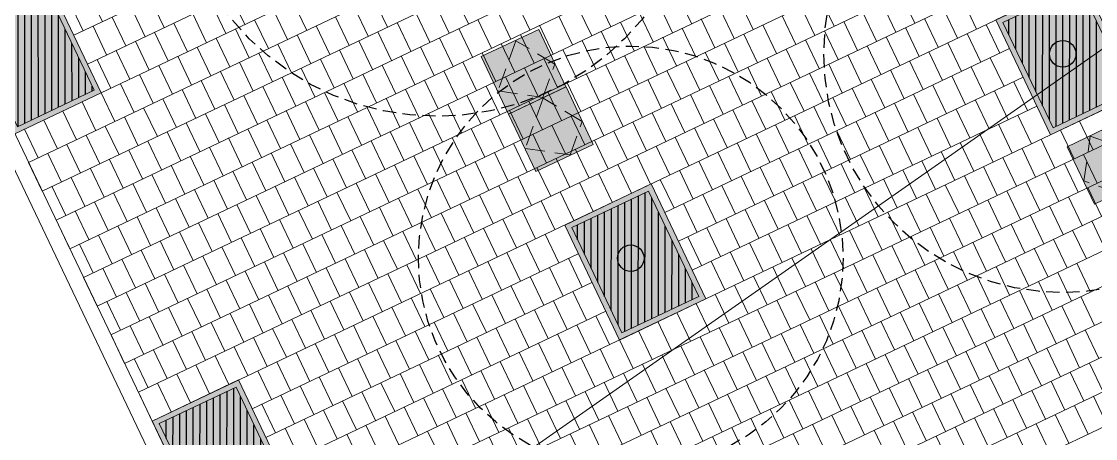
# Model space of a CAD drawing. Header units: metres. Extents: x 678805 to 1359287, y 2747329 to 5497370.
# Drawn here: x 679659.05 to 679679.28, y 2748537.93 to 2748545.79 of the extents above; entities that cross this region are included whole.
import ezdxf
from ezdxf.enums import TextEntityAlignment as Align

# ---------------------------------------------------------------- set-up
doc = ezdxf.new("R2010")
doc.units = ezdxf.units.M
for name, pattern in [('XREF_MON_EIT SUPPORT$0$HIDDEN', [0.375, 0.25, -0.125]), ('XREF_MON_EIT SUPPORT$0$LIM ACERAS$0$PHANTOM2', [1.25, 0.625, -0.125, 0.125, -0.125, 0.125, -0.125]), ('XREF_MON_HSC_FURNITURE$0$DASHED2', [0.375, 0.25, -0.125]), ('XREF_MON_SFT_TREES$0$HIDDEN', [0.375, 0.25, -0.125])]:
    doc.linetypes.add(name, pattern=pattern)
for name, color, linetype in [('00_XREF_MON_HSC_PAVEMENT', 7, 'Continuous'), ('00_XREF_TWQ_BUILDINGS', 7, 'Continuous'), ('00_XREF_TWQ_SFT_TREES', 7, 'Continuous'), ('00_XREF_TWQ_URBAN CONTEXT', 7, 'Continuous'), ('XREF_MON_EIT SUPPORT$0$SL_TREE_CANOPY_', 254, 'XREF_MON_EIT SUPPORT$0$HIDDEN'), ('XREF_MON_EIT SUPPORT$0$SL_TREE_TRUNK_', 254, 'Continuous'), ('XREF_MON_EIT SUPPORT$0$SL_Trees_out_of_scope_', 254, 'Continuous'), ('XREF_MON_HSC_PAVEMENT$0$03-TR-Tree Pit_Green', 74, 'Continuous'), ('XREF_MON_SFT_TREES$0$SL_TREE_CANOPY', 251, 'XREF_MON_SFT_TREES$0$HIDDEN'), ('XREF_MON_SFT_TREES$0$SL_TREE_TRUNK', 251, 'Continuous'), ('XREF_MON_URBAN CONTEXT$0$XREF_MON_EIT SUPPORT', 7, 'Continuous')]:
    doc.layers.add(name, color=color, linetype=linetype)
for name, color, linetype, true_color in [('02-L-Waterfeatures 01', 7, 'Continuous', 0x4da6ff), ('XREF_MON_HSC_PAVEMENT$0$03-TR-Tree Pit_White', 7, 'Continuous', 0xfcfcfc), ('XREF_MON_SFT_TREES$0$SL_TREE_ACACIA_NILOTICA', 7, 'Continuous', 0x264d00), ('XREF_MON_SFT_TREES$0$SL_TREE_ALBIZIA_LEBBECK', 7, 'Continuous', 0xa3a300), ('XREF_MON_SFT_TREES$0$SL_TREE_CERCIDIUM_FLORIDUM', 7, 'Continuous', 0xe0e000)]:
    doc.layers.add(name, color=color, linetype=linetype, true_color=true_color)
for name, color, linetype, lineweight in [('XREF_MON_GENERAL_LAYOUT$0$02-L-Level Curves 0.25-0.75m', 33, 'Continuous', 5), ('XREF_MON_GENERAL_LAYOUT$0$02-L-Material Change', 251, 'Continuous', 5), ('XREF_MON_GENERAL_LAYOUT$0$04-BK-Tree Pit', 6, 'Continuous', 5), ('XREF_MON_HSC_FURNITURE$0$02-L-Furnitures  type 1', 8, 'Continuous', 13), ('XREF_MON_HSC_PAVEMENT$0$04-BK-Tree Pit', 6, 'Continuous', 5)]:
    doc.layers.add(name, color=color, linetype=linetype, lineweight=lineweight)
doc.layers.add('XREF_MON_HSC_PAVEMENT$0$02-L-Joints-Paviment_07_Precast Concrete Blocks 60X40', color=7, linetype='Continuous', lineweight=5, true_color=0x999999)
doc.layers.add('XREF_MON_HSC_PAVEMENT$0$03-TR-Pavement_07_Precast Concrete Blocks 60X40', color=7, linetype='Continuous', lineweight=5, true_color=0x999999)
doc.layers.get('XREF_MON_SFT_TREES$0$SL_TREE_ACACIA_NILOTICA').off()
doc.layers.get('XREF_MON_SFT_TREES$0$SL_TREE_ALBIZIA_LEBBECK').off()
doc.layers.get('XREF_MON_SFT_TREES$0$SL_TREE_CERCIDIUM_FLORIDUM').off()
doc.styles.add('XREF_MON_GENERAL_LAYOUT$0$Standard', font='arial.ttf')

# ---------------------------------------------------------------- blocks, each defined once
blk = doc.blocks.new('XREF_MON_EIT SUPPORT$0$trees_outofboundaries')
at = {"layer": 'XREF_MON_EIT SUPPORT$0$SL_TREE_TRUNK_'}
h = blk.add_hatch(color=256, dxfattribs=at)
h.dxf.hatch_style = 1
edge = h.paths.add_edge_path()
edge.add_arc((0, 0), 0.25, 0, 360)
at = {"layer": 'XREF_MON_EIT SUPPORT$0$SL_TREE_CANOPY_', "linetype": 'XREF_MON_EIT SUPPORT$0$LIM ACERAS$0$PHANTOM2'}
blk.add_circle((0, 0), 5, dxfattribs=at)
at = {"layer": 'XREF_MON_EIT SUPPORT$0$SL_TREE_TRUNK_'}
blk.add_circle((0, 0), 0.25, dxfattribs=at)
blk = doc.blocks.new('XREF_MON_EIT SUPPORT')
at = {"layer": 'XREF_MON_EIT SUPPORT$0$SL_Trees_out_of_scope_'}
blk.add_blockref('XREF_MON_EIT SUPPORT$0$trees_outofboundaries', (679654.526, 2748533.693), dxfattribs=at)
blk = doc.blocks.new('XREF_MON_URBAN CONTEXT')
at = {"layer": 'XREF_MON_URBAN CONTEXT$0$XREF_MON_EIT SUPPORT'}
blk.add_blockref('XREF_MON_EIT SUPPORT', (0, 0), dxfattribs=at)
blk = doc.blocks.new('XREF_MON_SFT_TREES$0$Albizia_lebbeck')
h = blk.add_hatch()
h.set_pattern_fill('ANSI31', color=256, scale=0.1)
edge = h.paths.add_edge_path()
edge.add_arc((0, 0), 5, -25.4481, 334.5519)
at = {"layer": 'XREF_MON_SFT_TREES$0$SL_TREE_TRUNK'}
h = blk.add_hatch(color=256, dxfattribs=at)
h.dxf.hatch_style = 1
edge = h.paths.add_edge_path()
edge.add_arc((0, 0), 0.25, 0, 360)
at = {"layer": 'XREF_MON_SFT_TREES$0$SL_TREE_CANOPY', "linetype": 'XREF_MON_SFT_TREES$0$HIDDEN'}
blk.add_circle((0, 0), 5, dxfattribs=at)
at = {"layer": 'XREF_MON_SFT_TREES$0$SL_TREE_TRUNK'}
blk.add_circle((0, 0), 0.25, dxfattribs=at)
blk = doc.blocks.new('XREF_MON_SFT_TREES$0$cercidium_floridum')
h = blk.add_hatch()
h.set_pattern_fill('ANSI31', color=256, scale=0.1)
edge = h.paths.add_edge_path()
edge.add_arc((0, 0), 4.5, -25.4481, 334.5519)
at = {"layer": 'XREF_MON_SFT_TREES$0$SL_TREE_TRUNK'}
h = blk.add_hatch(color=256, dxfattribs=at)
h.dxf.hatch_style = 1
edge = h.paths.add_edge_path()
edge.add_arc((0, 0), 0.25, 0, 360)
at = {"layer": 'XREF_MON_SFT_TREES$0$SL_TREE_CANOPY', "linetype": 'XREF_MON_SFT_TREES$0$HIDDEN'}
blk.add_circle((0, 0), 4.5, dxfattribs=at)
at = {"layer": 'XREF_MON_SFT_TREES$0$SL_TREE_TRUNK'}
blk.add_circle((0, 0), 0.25, dxfattribs=at)
blk = doc.blocks.new('XREF_MON_SFT_TREES$0$Acacia_nilotica')
h = blk.add_hatch()
h.set_pattern_fill('ANSI31', color=256, scale=0.1)
edge = h.paths.add_edge_path()
edge.add_arc((0, 0), 4, 0, 360)
at = {"layer": 'XREF_MON_SFT_TREES$0$SL_TREE_TRUNK'}
h = blk.add_hatch(color=256, dxfattribs=at)
h.dxf.hatch_style = 1
edge = h.paths.add_edge_path()
edge.add_arc((0, 0), 0.25, 0, 360)
at = {"layer": 'XREF_MON_SFT_TREES$0$SL_TREE_CANOPY', "linetype": 'XREF_MON_SFT_TREES$0$HIDDEN'}
blk.add_circle((0, 0), 4, dxfattribs=at)
at = {"layer": 'XREF_MON_SFT_TREES$0$SL_TREE_TRUNK'}
blk.add_circle((0, 0), 0.25, dxfattribs=at)
blk = doc.blocks.new('XREF_MON_SFT_TREES')
at = {"layer": 'XREF_MON_SFT_TREES$0$SL_TREE_ACACIA_NILOTICA', "rotation": 25.44812939262281}
blk.add_blockref('XREF_MON_SFT_TREES$0$Acacia_nilotica', (679670.523, 2748541.325), dxfattribs=at)
at = {"layer": 'XREF_MON_SFT_TREES$0$SL_TREE_ALBIZIA_LEBBECK', "rotation": 25.44812939262281}
blk.add_blockref('XREF_MON_SFT_TREES$0$Albizia_lebbeck', (679666.871, 2748549), dxfattribs=at)
at = {"layer": 'XREF_MON_SFT_TREES$0$SL_TREE_CERCIDIUM_FLORIDUM', "rotation": 25.44812939262281}
blk.add_blockref('XREF_MON_SFT_TREES$0$cercidium_floridum', (679678.66, 2748545.178), dxfattribs=at)
blk = doc.blocks.new('XREF_MON_HSC_PAVEMENT$0$ALCORQUE RECTANGULAR')
at = {"layer": 'XREF_MON_HSC_PAVEMENT$0$03-TR-Tree Pit_Green', "ltscale": 0.3}
h = blk.add_hatch(dxfattribs=at)
h.set_pattern_fill('ANSI31', color=256, scale=0.04, angle=-45)
h.set_pattern_definition([(360, (-2068898.16958, 3428624.0145), (3e-17, 0.127), [])])
h.paths.add_polyline_path([(679903.391, 2748647.421), (679902.702, 2748648.869), (679904.689, 2748649.814), (679905.377, 2748648.367)])
at = {"layer": 'XREF_MON_HSC_PAVEMENT$0$03-TR-Tree Pit_White'}
h = blk.add_hatch(color=256, dxfattribs=at)
h.dxf.hatch_style = 1
h.paths.add_polyline_path([(679903.344, 2748647.288), (679902.569, 2748648.916), (679904.736, 2748649.947), (679905.511, 2748648.319)])
blk = doc.blocks.new('XREF_MON_HSC_PAVEMENT')
at = {"layer": 'XREF_MON_HSC_PAVEMENT$0$02-L-Joints-Paviment_07_Precast Concrete Blocks 60X40'}
for points in [[(679660.571, 2748545.784), (679660.313, 2748546.325)], [(679661.734, 2748545.673), (679661.476, 2748546.214)], [(679663.255, 2748545.732), (679662.997, 2748546.274)], [(679665.939, 2748545.681), (679665.682, 2748546.222)], [(679667.464, 2748545.741), (679667.206, 2748546.283)], [(679668.624, 2748545.629), (679668.366, 2748546.171)], [(679670.148, 2748545.69), (679669.89, 2748546.232)], [(679671.669, 2748545.749), (679671.411, 2748546.291)], [(679672.832, 2748545.638), (679672.574, 2748546.18)], [(679674.353, 2748545.698), (679674.096, 2748546.239)], [(679675.878, 2748545.758), (679675.62, 2748546.3)], [(679677.038, 2748545.646), (679676.78, 2748546.188)], [(679660.21, 2748545.612), (679659.952, 2748546.154)], [(679661.373, 2748545.501), (679661.115, 2748546.043)], [(679662.894, 2748545.56), (679662.636, 2748546.102)], [(679664.057, 2748545.449), (679663.799, 2748545.991)], [(679664.418, 2748545.621), (679664.16, 2748546.163)], [(679665.578, 2748545.509), (679665.32, 2748546.05)], [(679667.103, 2748545.569), (679666.845, 2748546.111)], [(679668.263, 2748545.457), (679668.005, 2748545.999)], [(679669.787, 2748545.518), (679669.529, 2748546.06)], [(679671.308, 2748545.577), (679671.05, 2748546.119)], [(679672.471, 2748545.466), (679672.213, 2748546.008)], [(679673.992, 2748545.526), (679673.734, 2748546.067)], [(679675.516, 2748545.587), (679675.259, 2748546.128)], [(679676.677, 2748545.474), (679676.419, 2748546.016)], [(679661.012, 2748545.329), (679660.754, 2748545.871)], [(679662.533, 2748545.388), (679662.275, 2748545.93)], [(679663.696, 2748545.277), (679663.438, 2748545.819)], [(679665.217, 2748545.337), (679664.959, 2748545.879)], [(679666.38, 2748545.226), (679666.122, 2748545.768)], [(679666.741, 2748545.398), (679666.483, 2748545.939)], [(679667.901, 2748545.285), (679667.644, 2748545.827)], [(679669.426, 2748545.346), (679669.168, 2748545.888)], [(679670.586, 2748545.234), (679670.328, 2748545.775)], [(679670.947, 2748545.405), (679670.689, 2748545.947)], [(679672.11, 2748545.294), (679671.852, 2748545.836)], [(679673.631, 2748545.354), (679673.373, 2748545.896)], [(679674.794, 2748545.243), (679674.536, 2748545.785)], [(679675.155, 2748545.415), (679674.897, 2748545.956)], [(679676.315, 2748545.302), (679676.058, 2748545.844)], [(679660.65, 2748545.157), (679660.393, 2748545.699)], [(679661.81, 2748545.045), (679661.553, 2748545.586)], [(679662.172, 2748545.216), (679661.914, 2748545.758)], [(679663.335, 2748545.105), (679663.077, 2748545.647)], [(679664.856, 2748545.165), (679664.598, 2748545.707)], [(679666.019, 2748545.054), (679665.761, 2748545.596)], [(679667.54, 2748545.113), (679667.282, 2748545.655)], [(679669.064, 2748545.174), (679668.807, 2748545.716)], [(679670.224, 2748545.062), (679669.967, 2748545.603)], [(679671.749, 2748545.123), (679671.491, 2748545.664)], [(679673.27, 2748545.182), (679673.012, 2748545.724)], [(679674.433, 2748545.071), (679674.175, 2748545.613)], [(679675.954, 2748545.13), (679675.696, 2748545.672)], [(679677.117, 2748545.019), (679676.859, 2748545.561)], [(679677.478, 2748545.191), (679677.221, 2748545.733)], [(679661.449, 2748544.873), (679661.191, 2748545.415)], [(679662.973, 2748544.934), (679662.716, 2748545.475)], [(679664.134, 2748544.821), (679663.876, 2748545.363)], [(679664.495, 2748544.993), (679664.237, 2748545.535)], [(679665.658, 2748544.882), (679665.4, 2748545.424)], [(679667.179, 2748544.941), (679666.921, 2748545.483)], [(679668.342, 2748544.83), (679668.084, 2748545.372)], [(679668.703, 2748545.002), (679668.445, 2748545.544)], [(679669.863, 2748544.89), (679669.605, 2748545.432)], [(679671.387, 2748544.951), (679671.13, 2748545.492)], [(679672.548, 2748544.838), (679672.29, 2748545.38)], [(679672.909, 2748545.01), (679672.651, 2748545.552)], [(679674.072, 2748544.899), (679673.814, 2748545.441)], [(679675.593, 2748544.958), (679675.335, 2748545.5)], [(679676.756, 2748544.847), (679676.498, 2748545.389)], [(679661.088, 2748544.701), (679660.83, 2748545.243)], [(679662.612, 2748544.762), (679662.354, 2748545.303)], [(679663.772, 2748544.649), (679663.515, 2748545.191)], [(679665.297, 2748544.71), (679665.039, 2748545.252)], [(679666.818, 2748544.77), (679666.56, 2748545.311)], [(679667.981, 2748544.659), (679667.723, 2748545.2)], [(679669.502, 2748544.718), (679669.244, 2748545.26)], [(679671.026, 2748544.779), (679670.768, 2748545.321)], [(679672.186, 2748544.666), (679671.928, 2748545.208)], [(679673.711, 2748544.727), (679673.453, 2748545.269)], [(679674.871, 2748544.615), (679674.613, 2748545.157)], [(679675.232, 2748544.787), (679674.974, 2748545.328)], [(679676.395, 2748544.676), (679676.137, 2748545.217)], [(679660.727, 2748544.529), (679660.469, 2748545.071)], [(679661.89, 2748544.418), (679661.632, 2748544.96)], [(679662.251, 2748544.59), (679661.993, 2748545.132)], [(679663.411, 2748544.477), (679663.153, 2748545.019)], [(679664.935, 2748544.538), (679664.678, 2748545.08)], [(679666.095, 2748544.426), (679665.838, 2748544.968)], [(679666.457, 2748544.598), (679666.199, 2748545.139)], [(679667.62, 2748544.487), (679667.362, 2748545.028)], [(679669.141, 2748544.546), (679668.883, 2748545.088)], [(679670.304, 2748544.435), (679670.046, 2748544.977)], [(679670.665, 2748544.607), (679670.407, 2748545.149)], [(679671.825, 2748544.494), (679671.567, 2748545.036)], [(679673.349, 2748544.555), (679673.092, 2748545.097)], [(679674.509, 2748544.443), (679674.252, 2748544.985)], [(679676.034, 2748544.504), (679675.776, 2748545.045)], [(679677.555, 2748544.563), (679677.297, 2748545.105)], [(679661.529, 2748544.246), (679661.271, 2748544.788)], [(679663.05, 2748544.305), (679662.792, 2748544.847)], [(679664.574, 2748544.366), (679664.316, 2748544.908)], [(679665.734, 2748544.254), (679665.476, 2748544.796)], [(679667.258, 2748544.315), (679667.001, 2748544.857)], [(679668.78, 2748544.374), (679668.522, 2748544.916)], [(679669.943, 2748544.263), (679669.685, 2748544.805)], [(679671.464, 2748544.323), (679671.206, 2748544.864)], [(679672.627, 2748544.212), (679672.369, 2748544.753)], [(679672.988, 2748544.383), (679672.73, 2748544.925)], [(679674.148, 2748544.271), (679673.89, 2748544.813)], [(679675.672, 2748544.332), (679675.415, 2748544.874)], [(679676.832, 2748544.219), (679676.575, 2748544.761)], [(679677.194, 2748544.391), (679676.936, 2748544.933)], [(679661.168, 2748544.074), (679660.91, 2748544.616)], [(679662.689, 2748544.134), (679662.431, 2748544.675)], [(679663.852, 2748544.023), (679663.594, 2748544.564)], [(679664.213, 2748544.194), (679663.955, 2748544.736)], [(679665.373, 2748544.082), (679665.115, 2748544.624)], [(679666.897, 2748544.143), (679666.639, 2748544.685)], [(679668.057, 2748544.03), (679667.799, 2748544.572)], [(679668.418, 2748544.202), (679668.161, 2748544.744)], [(679669.582, 2748544.091), (679669.324, 2748544.633)], [(679671.103, 2748544.151), (679670.845, 2748544.692)], [(679672.266, 2748544.04), (679672.008, 2748544.581)], [(679673.787, 2748544.099), (679673.529, 2748544.641)], [(679675.311, 2748544.16), (679675.053, 2748544.702)], [(679676.471, 2748544.047), (679676.213, 2748544.589)], [(679677.996, 2748544.108), (679677.738, 2748544.65)], [(679660.806, 2748543.902), (679660.549, 2748544.444)], [(679662.328, 2748543.962), (679662.07, 2748544.504)], [(679663.491, 2748543.851), (679663.233, 2748544.393)], [(679665.012, 2748543.91), (679664.754, 2748544.452)], [(679666.536, 2748543.971), (679666.278, 2748544.513)], [(679667.696, 2748543.859), (679667.438, 2748544.4)], [(679669.22, 2748543.919), (679668.963, 2748544.461)], [(679670.38, 2748543.807), (679670.123, 2748544.349)], [(679670.742, 2748543.979), (679670.484, 2748544.521)], [(679671.905, 2748543.868), (679671.647, 2748544.41)], [(679673.426, 2748543.927), (679673.168, 2748544.469)], [(679674.589, 2748543.816), (679674.331, 2748544.358)], [(679674.95, 2748543.988), (679674.692, 2748544.53)], [(679676.11, 2748543.876), (679675.852, 2748544.417)], [(679677.634, 2748543.937), (679677.377, 2748544.478)], [(679660.445, 2748543.73), (679660.187, 2748544.272)], [(679661.605, 2748543.618), (679661.347, 2748544.16)], [(679661.966, 2748543.79), (679661.709, 2748544.332)], [(679663.129, 2748543.679), (679662.872, 2748544.221)], [(679664.651, 2748543.738), (679664.393, 2748544.28)], [(679665.814, 2748543.627), (679665.556, 2748544.169)], [(679666.175, 2748543.799), (679665.917, 2748544.341)], [(679667.335, 2748543.687), (679667.077, 2748544.228)], [(679668.859, 2748543.748), (679668.601, 2748544.289)], [(679670.019, 2748543.635), (679669.761, 2748544.177)], [(679671.543, 2748543.696), (679671.286, 2748544.238)], [(679673.065, 2748543.755), (679672.807, 2748544.297)], [(679674.228, 2748543.644), (679673.97, 2748544.186)], [(679675.749, 2748543.704), (679675.491, 2748544.246)], [(679677.273, 2748543.765), (679677.015, 2748544.306)], [(679660.084, 2748543.559), (679659.826, 2748544.1)], [(679661.244, 2748543.446), (679660.986, 2748543.988)], [(679662.768, 2748543.507), (679662.51, 2748544.049)], [(679664.289, 2748543.566), (679664.032, 2748544.108)], [(679665.452, 2748543.455), (679665.195, 2748543.997)], [(679666.974, 2748543.515), (679666.716, 2748544.057)], [(679668.137, 2748543.404), (679667.879, 2748543.946)], [(679668.498, 2748543.576), (679668.24, 2748544.117)], [(679669.658, 2748543.463), (679669.4, 2748544.005)], [(679671.182, 2748543.524), (679670.924, 2748544.066)], [(679672.342, 2748543.412), (679672.084, 2748543.953)], [(679672.703, 2748543.583), (679672.446, 2748544.125)], [(679673.866, 2748543.472), (679673.609, 2748544.014)], [(679675.388, 2748543.532), (679675.13, 2748544.074)], [(679676.551, 2748543.421), (679676.293, 2748543.963)], [(679676.912, 2748543.593), (679676.654, 2748544.135)], [(679678.072, 2748543.48), (679677.814, 2748544.022)], [(679659.362, 2748543.215), (679659.104, 2748543.757)], [(679659.723, 2748543.387), (679659.465, 2748543.928)], [(679660.883, 2748543.274), (679660.625, 2748543.816)], [(679662.407, 2748543.335), (679662.149, 2748543.877)], [(679663.567, 2748543.223), (679663.309, 2748543.764)], [(679663.928, 2748543.395), (679663.67, 2748543.936)], [(679665.091, 2748543.283), (679664.833, 2748543.825)], [(679666.613, 2748543.343), (679666.355, 2748543.885)], [(679667.776, 2748543.232), (679667.518, 2748543.774)], [(679669.297, 2748543.291), (679669.039, 2748543.833)], [(679670.821, 2748543.352), (679670.563, 2748543.894)], [(679671.981, 2748543.24), (679671.723, 2748543.781)], [(679673.505, 2748543.301), (679673.247, 2748543.842)], [(679675.027, 2748543.36), (679674.769, 2748543.902)], [(679676.19, 2748543.249), (679675.932, 2748543.791)], [(679677.711, 2748543.308), (679677.453, 2748543.85)], [(679678.874, 2748543.197), (679678.616, 2748543.739)], [(679679.235, 2748543.369), (679678.977, 2748543.911)], [(679660.522, 2748543.102), (679660.264, 2748543.644)], [(679662.046, 2748543.163), (679661.788, 2748543.705)], [(679663.206, 2748543.051), (679662.948, 2748543.593)], [(679664.73, 2748543.112), (679664.472, 2748543.653)], [(679665.89, 2748542.999), (679665.632, 2748543.541)], [(679666.251, 2748543.171), (679665.994, 2748543.713)], [(679667.414, 2748543.06), (679667.157, 2748543.602)], [(679668.936, 2748543.119), (679668.678, 2748543.661)], [(679670.099, 2748543.008), (679669.841, 2748543.55)], [(679670.46, 2748543.18), (679670.202, 2748543.722)], [(679671.62, 2748543.068), (679671.362, 2748543.61)], [(679673.144, 2748543.129), (679672.886, 2748543.67)], [(679674.304, 2748543.016), (679674.046, 2748543.558)], [(679674.665, 2748543.188), (679674.408, 2748543.73)], [(679675.828, 2748543.077), (679675.571, 2748543.619)], [(679677.35, 2748543.137), (679677.092, 2748543.678)], [(679678.513, 2748543.026), (679678.255, 2748543.567)], [(679660.16, 2748542.93), (679659.903, 2748543.472)], [(679661.323, 2748542.819), (679661.066, 2748543.361)], [(679661.685, 2748542.991), (679661.427, 2748543.533)], [(679662.845, 2748542.879), (679662.587, 2748543.421)], [(679664.369, 2748542.94), (679664.111, 2748543.482)], [(679665.529, 2748542.827), (679665.271, 2748543.369)], [(679667.053, 2748542.888), (679666.795, 2748543.43)], [(679668.574, 2748542.948), (679668.317, 2748543.489)], [(679669.737, 2748542.837), (679669.48, 2748543.378)], [(679671.259, 2748542.896), (679671.001, 2748543.438)], [(679672.783, 2748542.957), (679672.525, 2748543.499)], [(679673.943, 2748542.844), (679673.685, 2748543.386)], [(679675.467, 2748542.905), (679675.209, 2748543.447)], [(679676.627, 2748542.793), (679676.369, 2748543.335)], [(679676.988, 2748542.965), (679676.731, 2748543.506)], [(679678.151, 2748542.854), (679677.894, 2748543.395)], [(679659.799, 2748542.759), (679659.541, 2748543.3)], [(679660.962, 2748542.648), (679660.704, 2748543.189)], [(679662.483, 2748542.707), (679662.226, 2748543.249)], [(679663.647, 2748542.596), (679663.389, 2748543.138)], [(679664.008, 2748542.768), (679663.75, 2748543.31)], [(679665.168, 2748542.655), (679664.91, 2748543.197)], [(679666.692, 2748542.716), (679666.434, 2748543.258)], [(679667.852, 2748542.604), (679667.594, 2748543.146)], [(679668.213, 2748542.776), (679667.955, 2748543.317)], [(679669.376, 2748542.665), (679669.118, 2748543.206)], [(679670.897, 2748542.724), (679670.64, 2748543.266)], [(679672.061, 2748542.613), (679671.803, 2748543.155)], [(679672.422, 2748542.785), (679672.164, 2748543.327)], [(679673.582, 2748542.672), (679673.324, 2748543.214)], [(679675.106, 2748542.733), (679674.848, 2748543.275)], [(679676.266, 2748542.621), (679676.008, 2748543.163)], [(679677.79, 2748542.682), (679677.532, 2748543.224)], [(679679.311, 2748542.741), (679679.054, 2748543.283)], [(679659.438, 2748542.587), (679659.18, 2748543.129)], [(679660.601, 2748542.476), (679660.343, 2748543.017)], [(679662.122, 2748542.535), (679661.864, 2748543.077)], [(679663.285, 2748542.424), (679663.028, 2748542.966)], [(679664.807, 2748542.484), (679664.549, 2748543.025)], [(679666.331, 2748542.544), (679666.073, 2748543.086)], [(679667.491, 2748542.432), (679667.233, 2748542.974)], [(679669.015, 2748542.493), (679668.757, 2748543.035)], [(679670.536, 2748542.552), (679670.278, 2748543.094)], [(679671.699, 2748542.441), (679671.442, 2748542.983)], [(679673.221, 2748542.501), (679672.963, 2748543.042)], [(679674.384, 2748542.39), (679674.126, 2748542.931)], [(679674.745, 2748542.561), (679674.487, 2748543.103)], [(679675.905, 2748542.449), (679675.647, 2748542.991)], [(679677.429, 2748542.51), (679677.171, 2748543.052)], [(679678.589, 2748542.397), (679678.331, 2748542.939)], [(679678.95, 2748542.569), (679678.692, 2748543.111)], [(679660.24, 2748542.304), (679659.982, 2748542.846)], [(679661.4, 2748542.191), (679661.142, 2748542.733)], [(679661.761, 2748542.363), (679661.503, 2748542.905)], [(679662.924, 2748542.252), (679662.666, 2748542.794)], [(679664.445, 2748542.312), (679664.188, 2748542.853)], [(679665.608, 2748542.201), (679665.351, 2748542.742)], [(679665.97, 2748542.373), (679665.712, 2748542.914)], [(679667.13, 2748542.26), (679666.872, 2748542.802)], [(679668.654, 2748542.321), (679668.396, 2748542.863)], [(679669.814, 2748542.208), (679669.556, 2748542.75)], [(679670.175, 2748542.38), (679669.917, 2748542.922)], [(679671.338, 2748542.269), (679671.08, 2748542.811)], [(679672.859, 2748542.329), (679672.602, 2748542.871)], [(679674.022, 2748542.218), (679673.765, 2748542.76)], [(679675.544, 2748542.277), (679675.286, 2748542.819)], [(679677.068, 2748542.338), (679676.81, 2748542.88)], [(679678.228, 2748542.226), (679677.97, 2748542.767)], [(679659.879, 2748542.132), (679659.621, 2748542.674)], [(679661.039, 2748542.02), (679660.781, 2748542.561)], [(679662.563, 2748542.08), (679662.305, 2748542.622)], [(679664.084, 2748542.14), (679663.826, 2748542.682)], [(679665.247, 2748542.029), (679664.989, 2748542.571)], [(679666.768, 2748542.088), (679666.511, 2748542.63)], [(679668.293, 2748542.149), (679668.035, 2748542.691)], [(679669.453, 2748542.037), (679669.195, 2748542.578)], [(679672.137, 2748541.985), (679671.879, 2748542.527)], [(679672.498, 2748542.157), (679672.24, 2748542.699)], [(679673.661, 2748542.046), (679673.403, 2748542.588)], [(679675.182, 2748542.105), (679674.925, 2748542.647)], [(679676.345, 2748541.994), (679676.088, 2748542.536)], [(679676.707, 2748542.166), (679676.449, 2748542.708)], [(679677.867, 2748542.054), (679677.609, 2748542.595)], [(679679.391, 2748542.115), (679679.133, 2748542.656)], [(679660.678, 2748541.848), (679660.42, 2748542.389)], [(679662.202, 2748541.908), (679661.944, 2748542.45)], [(679663.362, 2748541.796), (679663.104, 2748542.338)], [(679663.723, 2748541.968), (679663.465, 2748542.51)], [(679664.886, 2748541.857), (679664.628, 2748542.399)], [(679666.407, 2748541.916), (679666.149, 2748542.458)], [(679667.57, 2748541.805), (679667.312, 2748542.347)], [(679667.931, 2748541.977), (679667.674, 2748542.519)], [(679669.092, 2748541.865), (679668.834, 2748542.406)], [(679671.776, 2748541.813), (679671.518, 2748542.355)], [(679673.3, 2748541.874), (679673.042, 2748542.416)], [(679674.821, 2748541.933), (679674.563, 2748542.475)], [(679675.984, 2748541.822), (679675.726, 2748542.364)], [(679677.506, 2748541.882), (679677.248, 2748542.424)], [(679679.03, 2748541.943), (679678.772, 2748542.484)], [(679660.316, 2748541.676), (679660.059, 2748542.218)], [(679661.841, 2748541.737), (679661.583, 2748542.278)], [(679663.001, 2748541.624), (679662.743, 2748542.166)], [(679664.525, 2748541.685), (679664.267, 2748542.227)], [(679666.046, 2748541.744), (679665.788, 2748542.286)], [(679667.209, 2748541.633), (679666.951, 2748542.175)], [(679668.73, 2748541.693), (679668.473, 2748542.235)], [(679672.939, 2748541.702), (679672.681, 2748542.244)], [(679674.099, 2748541.59), (679673.841, 2748542.131)], [(679674.46, 2748541.762), (679674.202, 2748542.303)], [(679675.623, 2748541.65), (679675.365, 2748542.192)], [(679677.144, 2748541.71), (679676.887, 2748542.252)], [(679678.307, 2748541.599), (679678.05, 2748542.141)], [(679678.669, 2748541.771), (679678.411, 2748542.313)], [(679659.955, 2748541.504), (679659.697, 2748542.046)], [(679661.118, 2748541.393), (679660.86, 2748541.935)], [(679661.479, 2748541.565), (679661.222, 2748542.107)], [(679662.639, 2748541.452), (679662.382, 2748541.994)], [(679664.164, 2748541.513), (679663.906, 2748542.055)], [(679665.324, 2748541.401), (679665.066, 2748541.942)], [(679665.685, 2748541.573), (679665.427, 2748542.114)], [(679666.848, 2748541.462), (679666.59, 2748542.003)], [(679668.369, 2748541.521), (679668.111, 2748542.063)], [(679672.578, 2748541.53), (679672.32, 2748542.072)], [(679673.738, 2748541.418), (679673.48, 2748541.96)], [(679675.262, 2748541.479), (679675.004, 2748542.02)], [(679676.783, 2748541.538), (679676.525, 2748542.08)], [(679677.946, 2748541.427), (679677.688, 2748541.969)], [(679679.467, 2748541.486), (679679.21, 2748542.028)], [(679660.757, 2748541.221), (679660.499, 2748541.763)], [(679662.278, 2748541.28), (679662.02, 2748541.822)], [(679663.802, 2748541.341), (679663.545, 2748541.883)], [(679664.963, 2748541.229), (679664.705, 2748541.771)], [(679666.487, 2748541.29), (679666.229, 2748541.831)], [(679667.647, 2748541.177), (679667.389, 2748541.719)], [(679668.008, 2748541.349), (679667.75, 2748541.891)], [(679669.171, 2748541.238), (679668.913, 2748541.78)], [(679671.855, 2748541.186), (679671.597, 2748541.728)], [(679672.216, 2748541.358), (679671.959, 2748541.9)], [(679673.377, 2748541.246), (679673.119, 2748541.788)], [(679674.901, 2748541.307), (679674.643, 2748541.849)], [(679676.061, 2748541.194), (679675.803, 2748541.736)], [(679676.422, 2748541.366), (679676.164, 2748541.908)], [(679677.585, 2748541.255), (679677.327, 2748541.797)], [(679679.106, 2748541.315), (679678.848, 2748541.856)], [(679660.396, 2748541.049), (679660.138, 2748541.591)], [(679661.917, 2748541.109), (679661.659, 2748541.65)], [(679663.08, 2748540.997), (679662.822, 2748541.539)], [(679663.441, 2748541.169), (679663.183, 2748541.711)], [(679664.601, 2748541.057), (679664.343, 2748541.599)], [(679666.126, 2748541.118), (679665.868, 2748541.66)], [(679667.286, 2748541.005), (679667.028, 2748541.547)], [(679668.81, 2748541.066), (679668.552, 2748541.608)], [(679673.015, 2748541.074), (679672.758, 2748541.616)], [(679674.54, 2748541.135), (679674.282, 2748541.677)], [(679675.7, 2748541.022), (679675.442, 2748541.564)], [(679677.224, 2748541.083), (679676.966, 2748541.625)], [(679678.384, 2748540.971), (679678.126, 2748541.513)], [(679678.745, 2748541.143), (679678.487, 2748541.684)], [(679661.556, 2748540.937), (679661.298, 2748541.478)], [(679662.719, 2748540.826), (679662.461, 2748541.367)], [(679664.24, 2748540.885), (679663.982, 2748541.427)], [(679665.403, 2748540.774), (679665.145, 2748541.316)], [(679665.764, 2748540.946), (679665.507, 2748541.488)], [(679666.924, 2748540.833), (679666.667, 2748541.375)], [(679668.449, 2748540.894), (679668.191, 2748541.436)], [(679669.609, 2748540.782), (679669.351, 2748541.324)], [(679672.654, 2748540.902), (679672.396, 2748541.444)], [(679673.817, 2748540.791), (679673.559, 2748541.333)], [(679674.178, 2748540.963), (679673.921, 2748541.505)], [(679675.338, 2748540.851), (679675.081, 2748541.392)], [(679676.863, 2748540.911), (679676.605, 2748541.453)], [(679678.023, 2748540.799), (679677.765, 2748541.341)], [(679660.833, 2748540.593), (679660.576, 2748541.135)], [(679661.195, 2748540.765), (679660.937, 2748541.307)], [(679662.358, 2748540.654), (679662.1, 2748541.196)], [(679663.879, 2748540.713), (679663.621, 2748541.255)], [(679665.042, 2748540.602), (679664.784, 2748541.144)], [(679666.563, 2748540.662), (679666.305, 2748541.203)], [(679668.087, 2748540.722), (679667.83, 2748541.264)], [(679669.247, 2748540.61), (679668.99, 2748541.152)], [(679672.293, 2748540.73), (679672.035, 2748541.272)], [(679673.456, 2748540.619), (679673.198, 2748541.161)], [(679674.977, 2748540.679), (679674.719, 2748541.22)], [(679676.14, 2748540.568), (679675.882, 2748541.109)], [(679676.501, 2748540.74), (679676.244, 2748541.281)], [(679677.661, 2748540.627), (679677.404, 2748541.169)], [(679679.186, 2748540.688), (679678.928, 2748541.23)], [(679660.472, 2748540.421), (679660.214, 2748540.963)], [(679661.997, 2748540.482), (679661.739, 2748541.024)], [(679663.157, 2748540.369), (679662.899, 2748540.911)], [(679663.518, 2748540.541), (679663.26, 2748541.083)], [(679664.681, 2748540.43), (679664.423, 2748540.972)], [(679666.202, 2748540.49), (679665.944, 2748541.031)], [(679667.365, 2748540.379), (679667.107, 2748540.92)], [(679667.726, 2748540.551), (679667.468, 2748541.092)], [(679668.886, 2748540.438), (679668.628, 2748540.98)], [(679673.095, 2748540.447), (679672.837, 2748540.989)], [(679674.616, 2748540.507), (679674.358, 2748541.049)], [(679675.779, 2748540.396), (679675.521, 2748540.938)], [(679677.3, 2748540.455), (679677.042, 2748540.997)], [(679678.824, 2748540.516), (679678.567, 2748541.058)], [(679661.635, 2748540.31), (679661.378, 2748540.852)], [(679662.795, 2748540.198), (679662.538, 2748540.739)], [(679664.32, 2748540.258), (679664.062, 2748540.8)], [(679665.841, 2748540.318), (679665.583, 2748540.86)], [(679667.004, 2748540.207), (679666.746, 2748540.749)], [(679668.525, 2748540.266), (679668.267, 2748540.808)], [(679672.734, 2748540.275), (679672.476, 2748540.817)], [(679673.894, 2748540.163), (679673.636, 2748540.705)], [(679674.255, 2748540.335), (679673.997, 2748540.877)], [(679675.418, 2748540.224), (679675.16, 2748540.766)], [(679676.939, 2748540.283), (679676.681, 2748540.825)], [(679678.102, 2748540.172), (679677.844, 2748540.714)], [(679678.463, 2748540.344), (679678.205, 2748540.886)], [(679660.913, 2748539.966), (679660.655, 2748540.508)], [(679661.274, 2748540.138), (679661.016, 2748540.68)], [(679662.434, 2748540.026), (679662.176, 2748540.567)], [(679663.958, 2748540.087), (679663.701, 2748540.628)], [(679665.118, 2748539.974), (679664.861, 2748540.516)], [(679665.48, 2748540.146), (679665.222, 2748540.688)], [(679666.643, 2748540.035), (679666.385, 2748540.577)], [(679668.164, 2748540.094), (679667.906, 2748540.636)], [(679669.327, 2748539.983), (679669.069, 2748540.525)], [(679669.688, 2748540.155), (679669.43, 2748540.697)], [(679672.372, 2748540.104), (679672.115, 2748540.645)], [(679673.532, 2748539.991), (679673.275, 2748540.533)], [(679675.057, 2748540.052), (679674.799, 2748540.594)], [(679676.578, 2748540.111), (679676.32, 2748540.653)], [(679677.741, 2748540), (679677.483, 2748540.542)], [(679679.262, 2748540.06), (679679.004, 2748540.602)], [(679662.073, 2748539.854), (679661.815, 2748540.396)], [(679663.597, 2748539.915), (679663.339, 2748540.456)], [(679664.757, 2748539.802), (679664.499, 2748540.344)], [(679666.281, 2748539.863), (679666.024, 2748540.405)], [(679667.803, 2748539.922), (679667.545, 2748540.464)], [(679668.966, 2748539.811), (679668.708, 2748540.353)], [(679671.65, 2748539.76), (679671.392, 2748540.302)], [(679672.011, 2748539.932), (679671.753, 2748540.474)], [(679673.171, 2748539.819), (679672.913, 2748540.361)], [(679674.695, 2748539.88), (679674.438, 2748540.422)], [(679675.856, 2748539.768), (679675.598, 2748540.309)], [(679676.217, 2748539.94), (679675.959, 2748540.481)], [(679677.38, 2748539.829), (679677.122, 2748540.37)], [(679678.901, 2748539.888), (679678.643, 2748540.43)], [(679661.712, 2748539.682), (679661.454, 2748540.224)], [(679662.875, 2748539.571), (679662.617, 2748540.113)], [(679663.236, 2748539.743), (679662.978, 2748540.285)], [(679664.396, 2748539.63), (679664.138, 2748540.172)], [(679665.92, 2748539.691), (679665.662, 2748540.233)], [(679667.08, 2748539.579), (679666.823, 2748540.12)], [(679667.442, 2748539.751), (679667.184, 2748540.292)], [(679668.605, 2748539.64), (679668.347, 2748540.181)], [(679670.126, 2748539.699), (679669.868, 2748540.241)], [(679671.289, 2748539.588), (679671.031, 2748540.13)], [(679672.81, 2748539.647), (679672.552, 2748540.189)], [(679674.334, 2748539.708), (679674.076, 2748540.25)], [(679675.494, 2748539.596), (679675.236, 2748540.138)], [(679677.019, 2748539.657), (679676.761, 2748540.198)], [(679678.54, 2748539.716), (679678.282, 2748540.258)], [(679661.351, 2748539.51), (679661.093, 2748540.052)], [(679662.514, 2748539.399), (679662.256, 2748539.941)], [(679664.035, 2748539.458), (679663.777, 2748540)], [(679665.559, 2748539.519), (679665.301, 2748540.061)], [(679666.719, 2748539.407), (679666.461, 2748539.949)], [(679668.243, 2748539.468), (679667.986, 2748540.009)], [(679669.403, 2748539.355), (679669.146, 2748539.897)], [(679669.765, 2748539.527), (679669.507, 2748540.069)], [(679670.928, 2748539.416), (679670.67, 2748539.958)], [(679672.449, 2748539.476), (679672.191, 2748540.017)], [(679673.612, 2748539.364), (679673.354, 2748539.906)], [(679673.973, 2748539.536), (679673.715, 2748540.078)], [(679675.133, 2748539.424), (679674.875, 2748539.966)], [(679676.657, 2748539.485), (679676.4, 2748540.027)], [(679677.817, 2748539.372), (679677.56, 2748539.914)], [(679678.179, 2748539.544), (679677.921, 2748540.086)], [(679679.342, 2748539.433), (679679.084, 2748539.975)], [(679660.989, 2748539.338), (679660.732, 2748539.88)], [(679662.152, 2748539.227), (679661.895, 2748539.769)], [(679663.674, 2748539.287), (679663.416, 2748539.828)], [(679664.837, 2748539.176), (679664.579, 2748539.717)], [(679665.198, 2748539.347), (679664.94, 2748539.889)], [(679666.358, 2748539.235), (679666.1, 2748539.777)], [(679667.882, 2748539.296), (679667.624, 2748539.838)], [(679669.042, 2748539.183), (679668.784, 2748539.725)], [(679670.566, 2748539.244), (679670.309, 2748539.786)], [(679672.088, 2748539.304), (679671.83, 2748539.845)], [(679673.251, 2748539.193), (679672.993, 2748539.734)], [(679674.772, 2748539.252), (679674.514, 2748539.794)], [(679676.296, 2748539.313), (679676.038, 2748539.855)], [(679677.456, 2748539.2), (679677.198, 2748539.742)], [(679678.98, 2748539.261), (679678.723, 2748539.803)], [(679661.791, 2748539.055), (679661.533, 2748539.597)], [(679663.312, 2748539.115), (679663.055, 2748539.656)], [(679664.476, 2748539.004), (679664.218, 2748539.545)], [(679665.997, 2748539.063), (679665.739, 2748539.605)], [(679667.16, 2748538.952), (679666.902, 2748539.494)], [(679667.521, 2748539.124), (679667.263, 2748539.666)], [(679668.681, 2748539.011), (679668.423, 2748539.553)], [(679670.205, 2748539.072), (679669.947, 2748539.614)], [(679671.365, 2748538.96), (679671.107, 2748539.502)], [(679671.726, 2748539.132), (679671.469, 2748539.674)], [(679672.89, 2748539.021), (679672.632, 2748539.563)], [(679674.411, 2748539.08), (679674.153, 2748539.622)], [(679675.574, 2748538.969), (679675.316, 2748539.511)], [(679675.935, 2748539.141), (679675.677, 2748539.683)], [(679677.095, 2748539.029), (679676.837, 2748539.57)], [(679678.619, 2748539.089), (679678.361, 2748539.631)], [(679661.43, 2748538.883), (679661.172, 2748539.425)], [(679662.59, 2748538.771), (679662.332, 2748539.313)], [(679662.951, 2748538.943), (679662.693, 2748539.485)], [(679664.114, 2748538.832), (679663.857, 2748539.374)], [(679665.636, 2748538.891), (679665.378, 2748539.433)], [(679666.799, 2748538.78), (679666.541, 2748539.322)], [(679668.32, 2748538.84), (679668.062, 2748539.381)], [(679669.844, 2748538.9), (679669.586, 2748539.442)], [(679671.004, 2748538.788), (679670.746, 2748539.33)], [(679672.528, 2748538.849), (679672.271, 2748539.391)], [(679674.05, 2748538.908), (679673.792, 2748539.45)], [(679675.213, 2748538.797), (679674.955, 2748539.339)], [(679676.734, 2748538.857), (679676.476, 2748539.398)], [(679677.897, 2748538.746), (679677.639, 2748539.287)], [(679678.258, 2748538.918), (679678, 2748539.459)], [(679679.421, 2748538.807), (679679.163, 2748539.348)], [(679662.229, 2748538.599), (679661.971, 2748539.141)], [(679663.753, 2748538.66), (679663.495, 2748539.202)], [(679664.913, 2748538.547), (679664.655, 2748539.089)], [(679665.274, 2748538.719), (679665.017, 2748539.261)], [(679666.437, 2748538.608), (679666.18, 2748539.15)], [(679667.959, 2748538.668), (679667.701, 2748539.21)], [(679669.122, 2748538.557), (679668.864, 2748539.098)], [(679669.483, 2748538.729), (679669.225, 2748539.27)], [(679670.643, 2748538.616), (679670.385, 2748539.158)], [(679672.167, 2748538.677), (679671.909, 2748539.219)], [(679673.327, 2748538.565), (679673.069, 2748539.106)], [(679673.688, 2748538.736), (679673.431, 2748539.278)], [(679674.851, 2748538.625), (679674.594, 2748539.167)], [(679676.373, 2748538.685), (679676.115, 2748539.227)], [(679677.536, 2748538.574), (679677.278, 2748539.116)], [(679679.06, 2748538.635), (679678.802, 2748539.176)], [(679661.868, 2748538.427), (679661.61, 2748538.969)], [(679664.552, 2748538.376), (679664.294, 2748538.917)], [(679666.076, 2748538.436), (679665.818, 2748538.978)], [(679667.597, 2748538.496), (679667.34, 2748539.038)], [(679668.76, 2748538.385), (679668.503, 2748538.927)], [(679670.282, 2748538.444), (679670.024, 2748538.986)], [(679671.806, 2748538.505), (679671.548, 2748539.047)], [(679672.966, 2748538.393), (679672.708, 2748538.934)], [(679674.49, 2748538.454), (679674.232, 2748538.995)], [(679675.65, 2748538.341), (679675.392, 2748538.883)], [(679676.011, 2748538.513), (679675.754, 2748539.055)], [(679677.174, 2748538.402), (679676.917, 2748538.944)], [(679678.699, 2748538.463), (679678.441, 2748539.005)], [(679661.507, 2748538.255), (679661.249, 2748538.797)], [(679664.191, 2748538.204), (679663.933, 2748538.745)], [(679665.715, 2748538.265), (679665.457, 2748538.806)], [(679666.875, 2748538.152), (679666.617, 2748538.694)], [(679667.236, 2748538.324), (679666.978, 2748538.866)], [(679668.399, 2748538.213), (679668.141, 2748538.755)], [(679669.921, 2748538.272), (679669.663, 2748538.814)], [(679671.084, 2748538.161), (679670.826, 2748538.703)], [(679671.445, 2748538.333), (679671.187, 2748538.875)], [(679672.605, 2748538.221), (679672.347, 2748538.763)], [(679674.129, 2748538.282), (679673.871, 2748538.823)], [(679675.289, 2748538.169), (679675.031, 2748538.711)], [(679676.813, 2748538.23), (679676.555, 2748538.772)], [(679678.338, 2748538.291), (679678.08, 2748538.833)], [(679679.501, 2748538.18), (679679.243, 2748538.722)], [(679663.83, 2748538.032), (679663.572, 2748538.574)], [(679665.354, 2748538.093), (679665.096, 2748538.634)], [(679666.514, 2748537.98), (679666.256, 2748538.522)], [(679668.038, 2748538.041), (679667.78, 2748538.583)], [(679669.559, 2748538.1), (679669.302, 2748538.642)], [(679670.722, 2748537.989), (679670.465, 2748538.531)], [(679672.244, 2748538.049), (679671.986, 2748538.591)], [(679673.407, 2748537.938), (679673.149, 2748538.48)], [(679673.768, 2748538.11), (679673.51, 2748538.652)], [(679674.928, 2748537.997), (679674.67, 2748538.539)], [(679676.452, 2748538.058), (679676.194, 2748538.6)], [(679677.615, 2748537.947), (679677.357, 2748538.489)], [(679677.976, 2748538.119), (679677.719, 2748538.661)], [(679679.139, 2748538.008), (679678.882, 2748538.55)], [(679664.631, 2748537.749), (679664.374, 2748538.291)], [(679664.993, 2748537.921), (679664.735, 2748538.463)], [(679666.153, 2748537.808), (679665.895, 2748538.35)], [(679667.677, 2748537.869), (679667.419, 2748538.411)], [(679668.837, 2748537.757), (679668.579, 2748538.299)], [(679669.198, 2748537.929), (679668.94, 2748538.47)], [(679670.361, 2748537.818), (679670.103, 2748538.359)], [(679671.882, 2748537.877), (679671.625, 2748538.419)], [(679673.045, 2748537.766), (679672.788, 2748538.308)], [(679674.567, 2748537.825), (679674.309, 2748538.367)], [(679676.091, 2748537.886), (679675.833, 2748538.428)], [(679677.254, 2748537.775), (679676.996, 2748538.317)], [(679678.778, 2748537.836), (679678.52, 2748538.378)], [(679664.27, 2748537.577), (679664.012, 2748538.119)], [(679665.792, 2748537.636), (679665.534, 2748538.178)], [(679667.316, 2748537.697), (679667.058, 2748538.239)], [(679668.476, 2748537.585), (679668.218, 2748538.127)], [(679670, 2748537.646), (679669.742, 2748538.188)], [(679671.16, 2748537.533), (679670.902, 2748538.075)], [(679671.521, 2748537.705), (679671.263, 2748538.247)], [(679672.684, 2748537.594), (679672.426, 2748538.136)], [(679674.205, 2748537.654), (679673.948, 2748538.195)], [(679675.369, 2748537.543), (679675.111, 2748538.084)], [(679675.73, 2748537.714), (679675.472, 2748538.256)], [(679676.893, 2748537.603), (679676.635, 2748538.145)], [(679678.417, 2748537.664), (679678.159, 2748538.206)], [(679665.43, 2748537.465), (679665.173, 2748538.006)], [(679666.955, 2748537.525), (679666.697, 2748538.067)], [(679668.115, 2748537.413), (679667.857, 2748537.955)], [(679669.639, 2748537.474), (679669.381, 2748538.016)], [(679672.323, 2748537.422), (679672.065, 2748537.964)], [(679673.844, 2748537.482), (679673.586, 2748538.023)], [(679676.532, 2748537.431), (679676.274, 2748537.973)], [(679678.056, 2748537.492), (679677.798, 2748538.034)]]:
    blk.add_lwpolyline(points, dxfattribs=at)
at = {"layer": 'XREF_MON_HSC_PAVEMENT$0$03-TR-Pavement_07_Precast Concrete Blocks 60X40'}
for p, q in [((679664.351, 2748532.3), (679775.943, 2748585.402)), ((679664.609, 2748531.758), (679776.133, 2748584.828)), ((679664.867, 2748531.216), (679776.322, 2748584.254)), ((679658.921, 2748543.67), (679681.248, 2748554.294)), ((679659.179, 2748543.128), (679681.567, 2748553.782)), ((679659.438, 2748542.587), (679681.886, 2748553.269)), ((679659.697, 2748542.045), (679682.205, 2748552.756)), ((679659.955, 2748541.504), (679682.525, 2748552.244)), ((679660.214, 2748540.962), (679682.844, 2748551.731)), ((679660.472, 2748540.421), (679683.163, 2748551.219)), ((679660.731, 2748539.88), (679683.482, 2748550.706)), ((679660.989, 2748539.338), (679683.801, 2748550.194)), ((679661.248, 2748538.797), (679684.121, 2748549.681)), ((679661.507, 2748538.255), (679684.44, 2748549.168)), ((679660.034, 2748545.528), (679666.173, 2748548.45)), ((679660.292, 2748544.986), (679666.431, 2748547.908)), ((679662.541, 2748536.09), (679685.717, 2748547.118)), ((679662.799, 2748535.548), (679686.036, 2748546.606)), ((679663.058, 2748535.007), (679686.355, 2748546.093)), ((679663.316, 2748534.465), (679686.674, 2748545.58)), ((679671.163, 2748542.186), (679677.66, 2748545.277)), ((679663.575, 2748533.924), (679686.993, 2748545.068)), ((679663.834, 2748533.382), (679687.313, 2748544.555)), ((679671.421, 2748541.644), (679677.917, 2748544.736)), ((679671.679, 2748541.103), (679678.175, 2748544.194)), ((679664.092, 2748532.841), (679687.632, 2748544.043)), ((679663.393, 2748538.488), (679669.535, 2748541.411)), ((679663.65, 2748537.947), (679669.793, 2748540.87)), ((679663.908, 2748537.405), (679670.051, 2748540.328))]:
    blk.add_line(p, q, dxfattribs=at)
at = {"layer": 'XREF_MON_HSC_PAVEMENT$0$04-BK-Tree Pit', "rotation": 90}
for p in [(3428307.837, 2068641.101), (3428327.349, 2068641.083), (3428319.226, 2068637.214), (3428311.454, 2068633.519)]:
    blk.add_blockref('XREF_MON_HSC_PAVEMENT$0$ALCORQUE RECTANGULAR', p, dxfattribs=at)
blk = doc.blocks.new('XREF_MON_HSC_FURNITURE$0$Poliedric concrete bench 3')
at = {"true_color": 0xebebeb}
h = blk.add_hatch(color=7, dxfattribs=at)
h.dxf.hatch_style = 1
h.paths.add_polyline_path([(0, 0), (1.2, 0), (1.2, 1.2), (0, 1.2)])
at = {"color": 0}
blk.add_lwpolyline([(0, 0), (1.2, 0), (1.2, 1.2), (0, 1.2)], close=True, dxfattribs=at)
at = {"color": 253, "linetype": 'XREF_MON_HSC_FURNITURE$0$DASHED2', "ltscale": 1.5}
blk.add_lwpolyline([(0.008, 0.481), (0.481, 1.191), (1.191, 0.481), (0.481, 0.008)], close=True, dxfattribs=at)
blk = doc.blocks.new('XREF_MON_HSC_FURNITURE')
at = {"layer": 'XREF_MON_HSC_FURNITURE$0$02-L-Furnitures  type 1', "xscale": -0.9999999999999998, "rotation": 25.30417288449742}
for p in [(679669.303, 2748544.555), (679669.818, 2748543.471)]:
    blk.add_blockref('XREF_MON_HSC_FURNITURE$0$Poliedric concrete bench 3', p, dxfattribs=at)
at = {"layer": 'XREF_MON_HSC_FURNITURE$0$02-L-Furnitures  type 1', "rotation": 25.59600512096665}
blk.add_blockref('XREF_MON_HSC_FURNITURE$0$Poliedric concrete bench 3', (679679.26, 2748542.346), dxfattribs=at)
blk.add_blockref('XREF_MON_HSC_FURNITURE$0$Poliedric concrete bench 3', (679679.26, 2748542.346), dxfattribs=at)
blk = doc.blocks.new('XREF_MON_GENERAL_LAYOUT$0$ALCORQUE RECTANGULAR')
blk.add_lwpolyline([(679903.391, 2748647.421), (679902.702, 2748648.868), (679904.689, 2748649.814), (679905.378, 2748648.366)], close=True)
at = {"layer": 'XREF_MON_GENERAL_LAYOUT$0$02-L-Material Change'}
blk.add_lwpolyline([(679903.344, 2748647.288), (679902.569, 2748648.916), (679904.736, 2748649.947), (679905.511, 2748648.319)], close=True, dxfattribs=at)
blk = doc.blocks.new('XREF_MON_GENERAL_LAYOUT')
at = {"layer": 'XREF_MON_GENERAL_LAYOUT$0$02-L-Level Curves 0.25-0.75m', "ltscale": 0.3}
blk.add_lwpolyline([(679663.236, 2748533.938), (679759.785, 2748601.595), (679760.009, 2748617.676)], dxfattribs=at)
at = {"layer": 'XREF_MON_GENERAL_LAYOUT$0$02-L-Material Change'}
blk.add_line((679667.595, 2748524.804), (679599.165, 2748668.107), dxfattribs=at)
at = {"layer": 'XREF_MON_GENERAL_LAYOUT$0$02-L-Material Change', "ltscale": 0.3}
blk.add_line((679667.86, 2748524.952), (679599.52, 2748668.055), dxfattribs=at)
at = {"layer": 'XREF_MON_GENERAL_LAYOUT$0$04-BK-Tree Pit', "rotation": 90}
for p in [(3428307.837, 2068641.101), (3428327.349, 2068641.083), (3428319.226, 2068637.214), (3428311.454, 2068633.519)]:
    blk.add_blockref('XREF_MON_GENERAL_LAYOUT$0$ALCORQUE RECTANGULAR', p, dxfattribs=at)
at = {"style": 'XREF_MON_GENERAL_LAYOUT$0$Standard'}
for tag, rotation, p in [('604,00', 330.2643, (679905.77, 2748776.558)), ('603,00', 330.2643, (679901.861, 2748753.477)), ('600,00', 133.826, (679944.597, 2748745.153)), ('602,00', 330.2643, (679883.319, 2748738.727)), ('601,00', 117.8906, (679920.972, 2748732.87)), ('601,00', 330.2643, (679864.777, 2748723.976)), ('600,00', 40.8833, (679777.405, 2748705.444, 1.17)), ('602,00', 330.2643, (679941.275, 2748705.483)), ('601,00', 40.8833, (679701.798, 2748703.889, 1.17)), ('598,00', 62.091, (679810.267, 2748702.619)), ('600,00', 330.2643, (679877.781, 2748691.131)), ('600,00', 19.5511, (679920.444, 2748685.496)), ('601,00', 330.2643, (679934.813, 2748683.804)), ('599,00', 330.2643, (679854.567, 2748679.061)), ('600,00', 88.3928, (679743.913, 2748675.572)), ('599,00', 20.6086, (679924.26, 2748675.216)), ('601,00', 88.3928, (679728.035, 2748671.318, -2)), ('602,00', 88.3928, (679711.826, 2748665.966, -1)), ('603,00', 88.3928, (679695.615, 2748660.611)), ('599,00', 40.8833, (679788.807, 2748655.829, 1.17)), ('601,00', 40.8833, (679627.612, 2748644.603, 1.17)), ('603,00', 41.7058, (679702.499, 2748628.484, 1.17)), ('600,00', 40.8833, (679645.925, 2748597.926, 1.17)), ('599,00', 34.2277, (679673.574, 2748555.136, 5.34))]:
    blk.add_attdef(tag, text='', height=1, rotation=rotation, dxfattribs=at).set_placement(p, align=Align.MIDDLE)
at = {"ltscale": 0.3, "style": 'XREF_MON_GENERAL_LAYOUT$0$Standard'}
for tag, rotation, p in [('603,50', 330.2643, (679911.501, 2748760.57)), ('602,50', 330.2643, (679892.865, 2748745.846)), ('600,50', 133.826, (679933.048, 2748738.729)), ('601,50', 330.2643, (679873.581, 2748731.671)), ('601,50', 101.2857, (679909.522, 2748726.945)), ('602,50', 330.2643, (679948.625, 2748713.86)), ('600,50', 39.606, (679743.243, 2748706.971)), ('600,50', 330.2643, (679880.266, 2748702.726)), ('600,50', 17.3537, (679917.615, 2748690.554)), ('599,50', 330.2643, (679867.197, 2748684.716)), ('599,50', 18.8944, (679921.71, 2748680.578)), ('599,50', 39.606, (679778.991, 2748677.241)), ('600,50', 88.3928, (679735.925, 2748673.586)), ('601,50', 88.3928, (679719.906, 2748668.581)), ('602,50', 88.3928, (679703.474, 2748663.452)), ('601,50', 39.606, (679610.513, 2748662.061)), ('598,50', 330.2643, (679861.765, 2748662.397)), ('600,00', 41.7058, (679752.308, 2748637.685)), ('601,00', 41.7058, (679736.044, 2748634.538)), ('599,00', 35.0835, (679763.043, 2748634.415, 1.17)), ('602,00', 41.7058, (679720.174, 2748633.096, 1.17)), ('600,00', 35.0835, (679747.063, 2748629.903, 1.17)), ('601,00', 35.0835, (679731.246, 2748625.239, 1.17)), ('600,50', 39.606, (679636.92, 2748621.339)), ('602,00', 35.0835, (679715.4, 2748620.639, 1.17)), ('599,50', 28.7604, (679659.482, 2748574.323))]:
    blk.add_attdef(tag, text='', height=1, rotation=rotation, dxfattribs=at).set_placement(p, align=Align.MIDDLE)

msp = doc.modelspace()

# ---------------------------------------------------------------- block references
at = {"layer": '00_XREF_MON_HSC_PAVEMENT'}
msp.add_blockref('XREF_MON_HSC_PAVEMENT', (0, 0), dxfattribs=at)
at = {"layer": '00_XREF_TWQ_BUILDINGS'}
msp.add_blockref('XREF_MON_HSC_FURNITURE', (0, 0), dxfattribs=at)
at = {"layer": '00_XREF_TWQ_SFT_TREES'}
msp.add_blockref('XREF_MON_SFT_TREES', (0, 0), dxfattribs=at)
at = {"layer": '00_XREF_TWQ_URBAN CONTEXT'}
msp.add_blockref('XREF_MON_URBAN CONTEXT', (0, 0), dxfattribs=at)
at = {"layer": '02-L-Waterfeatures 01', "color": 18, "true_color": 0x000000}
msp.add_blockref('XREF_MON_GENERAL_LAYOUT', (0, 0), dxfattribs=at)

doc.saveas('drawing.dxf')
